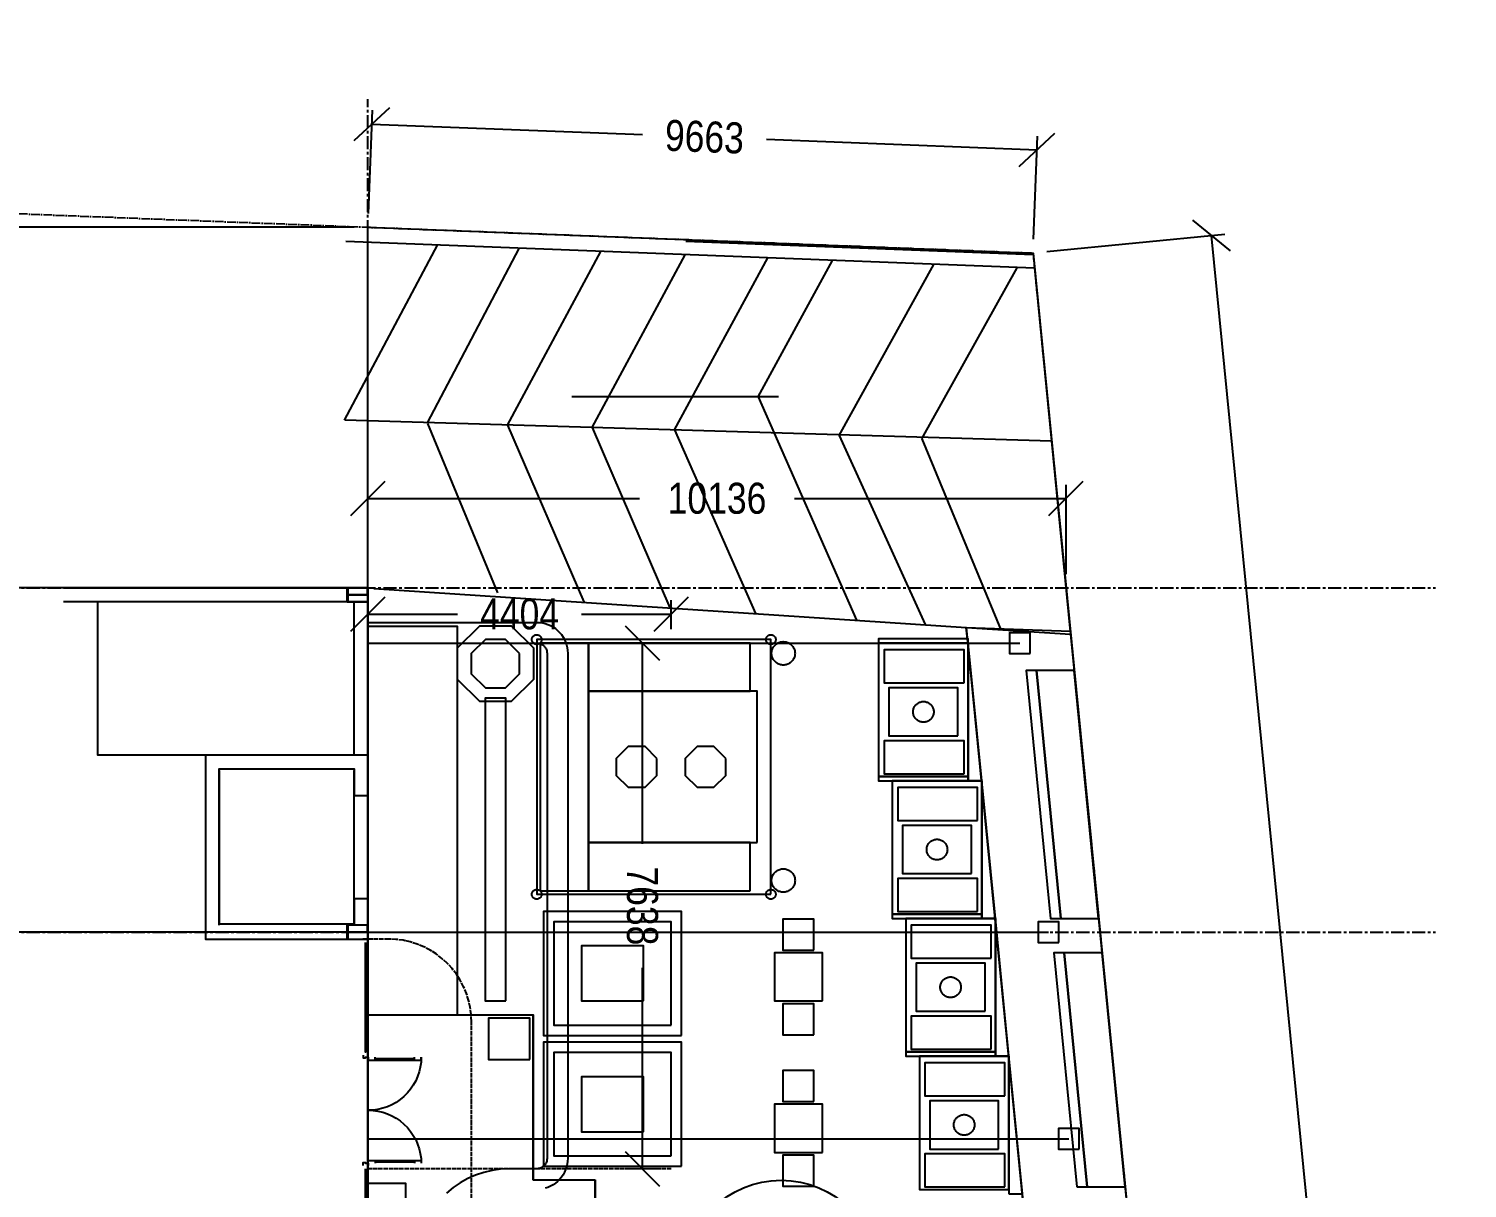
# Model space of a CAD drawing. Header units: millimetres. Extents: x -74219 to 26724, y -11313 to 45223.
# Drawn here: x -4925 to 15960, y 28380 to 45223 of the extents above; entities that cross this region are included whole.
import ezdxf

# ---------------------------------------------------------------- set-up
doc = ezdxf.new("R2010")
doc.units = ezdxf.units.MM
for name, pattern in [('CENTER', [5.08, 3.175, -0.635, 0.635, -0.635]), ('DASHDOT', [3.556, 2.54, -0.508, 0, -0.508]), ('DASHED', [1.524, 1.27, -0.254])]:
    doc.linetypes.add(name, pattern=pattern)
for name, color, linetype in [('SMK-ABOVE', 5, 'DASHED'), ('SMK-BLDG', 7, 'CONTINUOUS'), ('SMK-CONTEXT', 8, 'CONTINUOUS'), ('SMK-DIMS', 7, 'CONTINUOUS'), ('SMK-DOOR', 7, 'CONTINUOUS'), ('SMK-EXIST', 30, 'CONTINUOUS'), ('SMK-GLAZ', 5, 'CONTINUOUS'), ('SMK-GRID', 8, 'CENTER'), ('SMK-LOT', 1, 'DASHDOT'), ('SMK-R6-FURN', 7, 'Continuous'), ('SMK-R6-PLANT', 3, 'Continuous'), ('SMK-R6-ROOF', 34, 'Continuous'), ('SMK-R6-SERV', 4, 'Continuous'), ('SMK-R6-STEPS', 8, 'Continuous'), ('SMK-R6-STREET', 6, 'Continuous'), ('SMK-R6-TENT', 1, 'Continuous'), ('SMK-R6-TREE', 3, 'Continuous'), ('SMK-ZONE', 3, 'CONTINUOUS')]:
    doc.layers.add(name, color=color, linetype=linetype)
doc.styles.add('OpenSansCondensed-Light', font='OpenSansCondensed-Light.ttf')
doc.dimstyles.new('SMK200', dxfattribs={"dimtxt": 450, "dimasz": 300, "dimexe": 200, "dimexo": 200, "dimgap": 100, "dimtad": 1, "dimdec": 0, "dimtsz": 250, "dimcen": 2.5, "dimazin": 3, "dimtfac": 1, "dimtmove": 0, "dimatfit": 3})

# ---------------------------------------------------------------- blocks, each defined once
blk = doc.blocks.new('_OBLIQUE')
at = {"color": 0, "linetype": 'BYBLOCK'}
blk.add_line((-0.5, -0.5), (0.5, 0.5), dxfattribs=at)
blk = doc.blocks.new('*D6')
for p, q in [((-200, 32100), (-10800, 32100)), ((-10600, 30500), (-10600, 32100)), ((-10600, 27100), (-10600, 28700)), ((-200, 27100), (-10800, 27100))]:
    blk.add_line(p, q)
at = {"layer": 'Defpoints'}
for p in [(0, 32100), (-10600, 27100), (0, 27100)]:
    blk.add_point(p, dxfattribs=at)
at = {"layer": 'SMK-DIMS', "xscale": 500, "yscale": 500, "rotation": 90}
for p in [(-10600, 32100), (-10600, 27100)]:
    blk.add_blockref('_OBLIQUE', p, dxfattribs=at)
at = {"layer": 'SMK-DIMS', "insert": (-10600, 29600), "char_height": 450, "attachment_point": 5, "rotation": 90, "style": 'OpenSansCondensed-Light'}
blk.add_mtext('5000', dxfattribs=at)
blk = doc.blocks.new('*D7')
for p, q in [((-200, 37100), (-10800, 37100)), ((-10600, 35500), (-10600, 37100)), ((-10600, 32100), (-10600, 33700)), ((-200, 32100), (-10800, 32100))]:
    blk.add_line(p, q)
at = {"layer": 'Defpoints'}
for p in [(0, 37100), (-10600, 32100), (0, 32100)]:
    blk.add_point(p, dxfattribs=at)
at = {"layer": 'SMK-DIMS', "xscale": 500, "yscale": 500, "rotation": 90}
for p in [(-10600, 37100), (-10600, 32100)]:
    blk.add_blockref('_OBLIQUE', p, dxfattribs=at)
at = {"layer": 'SMK-DIMS', "insert": (-10600, 34600), "char_height": 450, "attachment_point": 5, "rotation": 90, "style": 'OpenSansCondensed-Light'}
blk.add_mtext('5000', dxfattribs=at)
blk = doc.blocks.new('*D8')
for p, q in [((-200, 42340.2), (-10800, 42340.2)), ((-10600, 40620.1), (-10600, 42340.2)), ((-10600, 37100), (-10600, 38820.1)), ((-200, 37100), (-10800, 37100))]:
    blk.add_line(p, q)
at = {"layer": 'Defpoints'}
for p in [(0, 42340.2), (-10600, 37100), (0, 37100)]:
    blk.add_point(p, dxfattribs=at)
at = {"layer": 'SMK-DIMS', "xscale": 500, "yscale": 500, "rotation": 90}
for p in [(-10600, 42340.2), (-10600, 37100)]:
    blk.add_blockref('_OBLIQUE', p, dxfattribs=at)
at = {"layer": 'SMK-DIMS', "insert": (-10600, 39720.1), "char_height": 450, "attachment_point": 5, "rotation": 90, "style": 'OpenSansCondensed-Light'}
blk.add_mtext('5240', dxfattribs=at)
blk = doc.blocks.new('*D9')
for p, q in [((-200, 42340.2), (-12100, 42340.2)), ((-11900, 22295.1), (-11900, 42340.2)), ((-11900, 0), (-11900, 20045.1)), ((-200, 0), (-12100, 0))]:
    blk.add_line(p, q)
at = {"layer": 'Defpoints'}
for p in [(0, 42340.2), (-11900, 0), (0, 0)]:
    blk.add_point(p, dxfattribs=at)
at = {"layer": 'SMK-DIMS', "xscale": 500, "yscale": 500, "rotation": 90}
for p in [(-11900, 42340.2), (-11900, 0)]:
    blk.add_blockref('_OBLIQUE', p, dxfattribs=at)
at = {"layer": 'SMK-DIMS', "insert": (-11900, 21170.1), "char_height": 450, "attachment_point": 5, "rotation": 90, "style": 'OpenSansCondensed-Light'}
blk.add_mtext('42340', dxfattribs=at)
blk = doc.blocks.new('*D10')
for p, q in [((0, 37300), (0, 38600)), ((10136, 37300), (10136, 38600)), ((0, 38400), (3943, 38400)), ((6193, 38400), (10136, 38400))]:
    blk.add_line(p, q)
at = {"layer": 'Defpoints'}
for p in [(0, 38400), (0, 37100), (10136, 37100)]:
    blk.add_point(p, dxfattribs=at)
at = {"layer": 'SMK-DIMS', "xscale": 500, "yscale": 500}
for p in [(0, 38400), (10136, 38400)]:
    blk.add_blockref('_OBLIQUE', p, dxfattribs=at)
at = {"layer": 'SMK-DIMS', "insert": (5068, 38400), "char_height": 450, "attachment_point": 5, "style": 'OpenSansCondensed-Light'}
blk.add_mtext('10136', dxfattribs=at)
blk = doc.blocks.new('*D13')
for p, q in [((8, 42540), (66, 44039)), ((58, 43839), (3987, 43686)), ((9664, 42165), (9722, 43664)), ((5786, 43617), (9714, 43464))]:
    blk.add_line(p, q)
at = {"layer": 'Defpoints'}
for p in [(58, 43839), (0, 42340), (9656, 41965)]:
    blk.add_point(p, dxfattribs=at)
at = {"layer": 'SMK-DIMS', "xscale": 500, "yscale": 500, "rotation": -2.224565208188413}
for p in [(58, 43839), (9714, 43464)]:
    blk.add_blockref('_OBLIQUE', p, dxfattribs=at)
at = {"layer": 'SMK-DIMS', "insert": (4886, 43652), "char_height": 450, "attachment_point": 5, "rotation": 357.7754, "style": 'OpenSansCondensed-Light'}
blk.add_mtext('9663', dxfattribs=at)
blk = doc.blocks.new('*D14')
for p, q in [((9855, 41985), (12443, 42240)), ((12244, 42220), (14035, 24052)), ((14255, 21813), (16046, 3644)), ((13658, 3409), (16245, 3664))]:
    blk.add_line(p, q)
at = {"layer": 'Defpoints'}
for p in [(12244, 42220), (9656, 41965), (13459, 3389)]:
    blk.add_point(p, dxfattribs=at)
at = {"layer": 'SMK-DIMS', "xscale": 500, "yscale": 500, "rotation": -84.37057896927848}
for p in [(12244, 42220), (16046, 3644)]:
    blk.add_blockref('_OBLIQUE', p, dxfattribs=at)
at = {"layer": 'SMK-DIMS', "insert": (14145, 22932), "char_height": 450, "attachment_point": 5, "rotation": 275.6294, "style": 'OpenSansCondensed-Light'}
blk.add_mtext('38763', dxfattribs=at)
blk = doc.blocks.new('*D18')
for p, q in [((-0.4, 36500.2), (-0.4, 36920.2)), ((4403.1, 36500.2), (4403.1, 36920.2)), ((-0.4, 36720.2), (1301.35, 36720.2)), ((3101.35, 36720.2), (4403.1, 36720.2))]:
    blk.add_line(p, q)
at = {"layer": 'Defpoints'}
for p in [(-0.4, 36720.2), (-0.4, 36300.2), (4403.1, 36300.2)]:
    blk.add_point(p, dxfattribs=at)
at = {"layer": 'SMK-DIMS', "xscale": 500, "yscale": 500}
for p in [(-0.4, 36720.2), (4403.1, 36720.2)]:
    blk.add_blockref('_OBLIQUE', p, dxfattribs=at)
at = {"layer": 'SMK-DIMS', "insert": (2201.35, 36720.2), "char_height": 450, "attachment_point": 5, "style": 'OpenSansCondensed-Light'}
blk.add_mtext('4404', dxfattribs=at)
blk = doc.blocks.new('*D19')
for p, q in [((4203.1, 36300.2), (3783.1, 36300.2)), ((3983.1, 36300.2), (3983.1, 33381.35)), ((3983.1, 31581.35), (3983.1, 28662.5)), ((4203.1, 28662.5), (3783.1, 28662.5))]:
    blk.add_line(p, q)
at = {"layer": 'Defpoints'}
for p in [(3983.1, 36300.2), (4403.1, 36300.2), (4403.1, 28662.5)]:
    blk.add_point(p, dxfattribs=at)
at = {"layer": 'SMK-DIMS', "xscale": 500, "yscale": 500, "rotation": -90}
for p in [(3983.1, 36300.2), (3983.1, 28662.5)]:
    blk.add_blockref('_OBLIQUE', p, dxfattribs=at)
at = {"layer": 'SMK-DIMS', "insert": (3983.1, 32481.35), "char_height": 450, "attachment_point": 5, "rotation": 270, "style": 'OpenSansCondensed-Light'}
blk.add_mtext('7638', dxfattribs=at)

msp = doc.modelspace()

# ---------------------------------------------------------------- linework, layer by layer
at = {"layer": 'SMK-ABOVE', "ltscale": 50}
for points in [[(4403.1, 28662.5), (3.1, 28662.5), (-0.4, 36300.2), (4399.6, 36300.2)], [(1501.6, 5300.3), (1501.6, 30800.3), (1497, 30904.9), (1483.4, 31008.7), (1460.7, 31110.9), (1429.2, 31210.7), (1389.2, 31307.4), (1340.8, 31400.3), (1284.6, 31488.6), (1220.8, 31571.6), (1150.1, 31648.8), (1072.9, 31719.5), (989.9, 31783.3), (901.6, 31839.5), (808.7, 31887.9), (712, 31927.9), (612.2, 31959.4), (510, 31982.1), (406.2, 31995.7), (301.6, 32000.3), (-0.4, 32000.3)]]:
    msp.add_lwpolyline(points, dxfattribs=at)
at = {"layer": 'SMK-BLDG'}
for points in [[(-4420.4, 37099.6), (-0.4, 37099.8), (-0.4, 36900.2), (-4420.4, 36900)], [(-300.4, 36899.8), (-0.4, 36899.8), (-0.4, 37099.8), (-300.4, 37099.8)], [(-0.4, 36900.2), (-0.4, 34670.2), (-3920.4, 34670.2), (-3920.4, 36900.2)], [(-0.4, 34670.5), (-200.4, 34670.5), (-200.4, 36900), (-0.4, 36900)], [(-2160.4, 32200), (-2160.4, 34470.5), (-200.4, 34470.5), (-200.4, 34085.5), (-0.4, 34085.5), (-0.4, 34670.5), (-2360.4, 34670.5), (-2360.4, 32000), (-0.4, 32000), (-0.4, 32585), (-200.4, 32585), (-200.4, 32200)], [(-2160.4, 34450.3), (-2160.4, 32220.3), (-200.4, 32220.3), (-200.4, 34450.3)], [(-300.4, 31999.8), (-0.4, 31999.8), (-0.4, 32199.8), (-300.4, 32199.8)], [(-75.4, 27200), (-0.4, 27200), (-0.4, 32000), (-75.4, 32000)], [(-0.4, 32000), (-0.4, 4100)]]:
    msp.add_lwpolyline(points, dxfattribs=at)
at = {"layer": 'SMK-CONTEXT'}
for points in [[(-339, 39539.5), (1010.2, 42079.1)], [(9676.6, 41747.6), (-323.4, 42130.9)], [(865.5, 39500.4), (2197, 42033)], [(2026.1, 39466.2), (3378.9, 41987.1)], [(4612.8, 42139.3), (9657, 41943.4)], [(3253.6, 39430.1), (4607.1, 41939.4)], [(4451.7, 39394.8), (5804.7, 41892.9)], [(5665.1, 39873.8), (6744.9, 41856.3)], [(6843.6, 39313.8), (8217.3, 41799.2)], [(8041.1, 39265.5), (9423.8, 41752.3)], [(9676.6, 41748.2), (10196.6, 36469.1)], [(5959.9, 39873.8), (2959.8, 39873.8)], [(5665.1, 39873.8), (7093.8, 36631.9)], [(9924.1, 39233.8), (-337.5, 39535.7)], [(865.1, 39489.3), (1882.7, 37031.1)], [(2026.1, 39466.2), (3134.2, 36896.7)], [(3253.6, 39430.1), (4382, 36809.3)], [(4451.7, 39394.8), (5627.8, 36727.8)], [(6843.6, 39313.8), (8087.5, 36566.9)], [(8041.1, 39265.5), (9190, 36490.1)], [(83.6, 37090.5), (8685, 36527.8)]]:
    msp.add_lwpolyline(points, dxfattribs=at)
at = {"layer": 'SMK-DOOR'}
for points in [[(-71.9, 30312.5), (-71.9, 30272.5), (-36.9, 30272.5), (-36.9, 30282.5), (3.1, 30282.5), (3.1, 30312.5)], [(3.1, 30282.5), (3.1, 30242.5), (773.1, 30242.5), (773.1, 30282.5)], [(773.1, 30282.5), (769.8, 30211.5), (760, 30141), (743.7, 30071.8), (721.1, 30004.4), (692.4, 29939.3), (657.8, 29877.2), (617.6, 29818.5), (572.2, 29763.8), (521.9, 29713.5), (467.2, 29668), (408.5, 29627.9), (346.3, 29593.2), (281.3, 29564.5), (213.8, 29541.9), (144.6, 29525.6), (74.2, 29515.8), (3.1, 29512.5)], [(103.1, 30242.5), (103.1, 30282.5)], [(103.1, 30262.5), (673.1, 30262.5)], [(673.1, 30242.5), (673.1, 30282.5)], [(3.1, 29512.5), (74.2, 29509.2), (144.6, 29499.4), (213.8, 29483.1), (281.3, 29460.5), (346.3, 29431.8), (408.5, 29397.2), (467.2, 29357), (521.9, 29311.6), (572.2, 29261.3), (617.6, 29206.5), (657.8, 29147.9), (692.4, 29085.7), (721.1, 29020.7), (743.7, 28953.2), (760, 28884), (769.8, 28813.6), (773.1, 28742.5)], [(-71.9, 28712.5), (-71.9, 28752.5), (-36.9, 28752.5), (-36.9, 28742.5), (3.1, 28742.5), (3.1, 28712.5)], [(3.1, 28742.5), (3.1, 28782.5), (773.1, 28782.5), (773.1, 28742.5)], [(103.1, 28782.5), (103.1, 28742.5)], [(103.1, 28762.5), (673.1, 28762.5)], [(673.1, 28782.5), (673.1, 28742.5)]]:
    msp.add_lwpolyline(points, dxfattribs=at)
at = {"layer": 'SMK-EXIST'}
for points in [[(-0.4, 36600.2), (2449.6, 36600.2), (2491.1, 36598.3), (2532.3, 36592.6), (2572.7, 36583.1), (2612.1, 36569.9), (2650.2, 36553.1), (2686.5, 36532.8), (2720.8, 36509.4), (2752.8, 36482.8), (2782.1, 36453.4), (2808.7, 36421.4), (2832.2, 36387.1), (2852.4, 36350.8), (2869.2, 36312.8), (2882.4, 36273.4), (2891.9, 36232.9), (2897.7, 36191.8), (2899.6, 36150.2), (2899.6, 28812.5), (2897.7, 28771), (2891.9, 28729.8), (2882.4, 28689.4), (2869.2, 28650), (2852.4, 28611.9), (2832.2, 28575.6), (2808.7, 28541.3), (2782.1, 28509.4), (2752.8, 28480), (2720.8, 28453.4), (2686.5, 28429.9), (2650.2, 28409.7), (2612.1, 28392.9), (2572.7, 28379.7)], [(11991.6, 18357.5), (10494.1, 18209.8), (8708.1, 36317.6), (8685, 36527.8), (10199.9, 36470.3)], [(-0.4, 36300.2), (2449.6, 36300.2), (2462.7, 36299.7), (2475.6, 36298), (2488.4, 36295.1), (2500.9, 36291.2), (2513, 36286.2), (2524.6, 36280.1), (2535.6, 36273.1), (2546, 36265.1), (2555.7, 36256.3), (2564.5, 36246.7), (2572.5, 36236.3), (2579.5, 36225.2), (2585.5, 36213.6), (2590.5, 36201.5), (2594.5, 36189.1), (2597.3, 36176.3), (2599, 36163.3), (2599.6, 36150.2), (2599.6, 28812.5), (2599, 28799.4), (2597.3, 28786.5), (2594.5, 28773.7), (2590.5, 28761.2), (2585.5, 28749.1), (2579.5, 28737.5), (2572.5, 28726.5), (2564.5, 28716.1), (2555.7, 28706.5), (2546, 28697.6), (2535.6, 28689.6), (2524.6, 28682.6), (2513, 28676.6), (2500.9, 28671.6), (2488.4, 28667.6), (2475.6, 28664.8), (2462.7, 28663.1), (2449.6, 28662.5), (2049.6, 28662.5), (1925, 28656.8), (1801.5, 28639.5), (1680.1, 28611), (1561.9, 28571.4), (1447.8, 28521), (1338.9, 28460.3), (1236, 28389.8), (1140.1, 28310.2)]]:
    msp.add_lwpolyline(points, dxfattribs=at)
at = {"layer": 'SMK-GLAZ'}
for points in [[(-9.4, 36996.8), (-291.4, 36996.8), (-291.4, 36899.8), (-300.4, 36899.8), (-300.4, 37099.8), (-291.4, 37099.8), (-291.4, 37002.8), (-9.4, 37002.8), (-9.4, 37099.8), (-0.4, 37099.8), (-0.4, 36899.8), (-9.4, 36899.8)], [(-9.4, 32096.8), (-291.4, 32096.8), (-291.4, 31999.8), (-300.4, 31999.8), (-300.4, 32199.8), (-291.4, 32199.8), (-291.4, 32102.8), (-9.4, 32102.8), (-9.4, 32199.8), (-0.4, 32199.8), (-0.4, 31999.8), (-9.4, 31999.8)], [(-42.9, 31949.8), (-42.9, 30362.5), (-32.9, 30362.5), (-32.9, 31949.8)], [(-42.9, 28662.5), (-42.9, 27250), (-32.9, 27250), (-32.9, 28662.5)]]:
    msp.add_lwpolyline(points, dxfattribs=at)
at = {"layer": 'SMK-GRID', "ltscale": 60}
for p, q in [((0, -5600), (0, 44200)), ((-14100, 37100), (15500, 37100)), ((-14100, 32100), (15500, 32100))]:
    msp.add_line(p, q, dxfattribs=at)
at = {"layer": 'SMK-LOT', "ltscale": 50}
msp.add_lwpolyline([(-74219, 45222.9), (9656.2, 41965.1), (14057.3, -2684.6), (118.1, -6151.6), (-2408.5, -1837), (-5432.8, -1692.1), (-9138.8, -3360.4)], dxfattribs=at)
at = {"layer": 'SMK-R6-FURN'}
for points in [[(8714.6, 36300), (8714.6, 36360), (7414.6, 36360), (7414.6, 36300)], [(8714.6, 34360), (8714.6, 36300), (7414.6, 36300), (7414.6, 34360)], [(8654.6, 35720), (8654.6, 36200), (7494.6, 36200), (7494.6, 35720)], [(8714.6, 34300), (8911.7, 34300), (8714.6, 36300), (8714.6, 36300)], [(8564.6, 34950), (8564.6, 35650), (7564.6, 35650), (7564.6, 34950)], [(8214.6, 35300), (8214.1, 35288.2), (8212.8, 35276.5), (8210.5, 35265), (8207.3, 35253.6), (8203.2, 35242.6), (8198.3, 35231.9), (8192.5, 35221.6), (8186, 35211.8), (8178.7, 35202.6), (8170.7, 35193.9), (8162, 35185.9), (8152.8, 35178.6), (8143, 35172.1), (8132.7, 35166.3), (8122, 35161.4), (8111, 35157.3), (8099.6, 35154.1), (8088.1, 35151.8), (8076.4, 35150.5), (8064.6, 35150), (8052.8, 35150.5), (8041.1, 35151.8), (8029.6, 35154.1), (8018.3, 35157.3), (8007.2, 35161.4), (7996.5, 35166.3), (7986.2, 35172.1), (7976.4, 35178.6), (7967.2, 35185.9), (7958.5, 35193.9), (7950.5, 35202.6), (7943.3, 35211.8), (7936.7, 35221.6), (7931, 35231.9), (7926, 35242.6), (7921.9, 35253.6), (7918.7, 35265), (7916.5, 35276.5), (7915.1, 35288.2), (7914.6, 35300), (7915.1, 35311.8), (7916.5, 35323.5), (7918.7, 35335), (7921.9, 35346.4), (7926, 35357.4), (7931, 35368.1), (7936.7, 35378.4), (7943.3, 35388.2), (7950.5, 35397.4), (7958.5, 35406.1), (7967.2, 35414.1), (7976.4, 35421.4), (7986.2, 35427.9), (7996.5, 35433.7), (8007.2, 35438.6), (8018.3, 35442.7), (8029.6, 35445.9), (8041.1, 35448.2), (8052.8, 35449.5), (8064.6, 35450), (8076.4, 35449.5), (8088.1, 35448.2), (8099.6, 35445.9), (8111, 35442.7), (8122, 35438.6), (8132.7, 35433.7), (8143, 35427.9), (8152.8, 35421.4), (8162, 35414.1), (8170.7, 35406.1), (8178.7, 35397.4), (8186, 35388.2), (8192.5, 35378.4), (8198.3, 35368.1), (8203.2, 35357.4), (8207.3, 35346.4), (8210.5, 35335), (8212.8, 35323.5), (8214.1, 35311.8)], [(8654.6, 34400), (8654.6, 34880), (7494.6, 34880), (7494.6, 34400)], [(8714.6, 34300), (8714.6, 34360), (7414.6, 34360), (7414.6, 34300)], [(8911.7, 32360), (8911.7, 34300), (7611.7, 34300), (7611.7, 32360)], [(8911.7, 32300), (9108.9, 32300), (8911.7, 34300), (8911.7, 34300)], [(8851.7, 33720), (8851.7, 34200), (7691.7, 34200), (7691.7, 33720)], [(8761.7, 32950), (8761.7, 33650), (7761.7, 33650), (7761.7, 32950)], [(8411.7, 33300), (8411.3, 33288.2), (8409.9, 33276.5), (8407.6, 33265), (8404.4, 33253.6), (8400.3, 33242.6), (8395.4, 33231.9), (8389.6, 33221.6), (8383.1, 33211.8), (8375.8, 33202.6), (8367.8, 33193.9), (8359.2, 33185.9), (8349.9, 33178.6), (8340.1, 33172.1), (8329.8, 33166.3), (8319.1, 33161.4), (8308.1, 33157.3), (8296.8, 33154.1), (8285.2, 33151.8), (8273.5, 33150.5), (8261.7, 33150), (8250, 33150.5), (8238.3, 33151.8), (8226.7, 33154.1), (8215.4, 33157.3), (8204.3, 33161.4), (8193.6, 33166.3), (8183.4, 33172.1), (8173.6, 33178.6), (8164.3, 33185.9), (8155.7, 33193.9), (8147.7, 33202.6), (8140.4, 33211.8), (8133.8, 33221.6), (8128.1, 33231.9), (8123.2, 33242.6), (8119.1, 33253.6), (8115.9, 33265), (8113.6, 33276.5), (8112.2, 33288.2), (8111.7, 33300), (8112.2, 33311.8), (8113.6, 33323.5), (8115.9, 33335), (8119.1, 33346.4), (8123.2, 33357.4), (8128.1, 33368.1), (8133.8, 33378.4), (8140.4, 33388.2), (8147.7, 33397.4), (8155.7, 33406.1), (8164.3, 33414.1), (8173.6, 33421.4), (8183.4, 33427.9), (8193.6, 33433.7), (8204.3, 33438.6), (8215.4, 33442.7), (8226.7, 33445.9), (8238.3, 33448.2), (8250, 33449.5), (8261.7, 33450), (8273.5, 33449.5), (8285.2, 33448.2), (8296.8, 33445.9), (8308.1, 33442.7), (8319.1, 33438.6), (8329.8, 33433.7), (8340.1, 33427.9), (8349.9, 33421.4), (8359.2, 33414.1), (8367.8, 33406.1), (8375.8, 33397.4), (8383.1, 33388.2), (8389.6, 33378.4), (8395.4, 33368.1), (8400.3, 33357.4), (8404.4, 33346.4), (8407.6, 33335), (8409.9, 33323.5), (8411.3, 33311.8)], [(8851.7, 32400), (8851.7, 32880), (7691.7, 32880), (7691.7, 32400)], [(4550, 30600), (4550, 32400), (2550, 32400), (2550, 30600)], [(4400, 30750), (4400, 32250), (2700, 32250), (2700, 30750)], [(6475, 31840), (6475, 32290), (6025, 32290), (6025, 31840)], [(8911.7, 32300), (8911.7, 32360), (7611.7, 32360), (7611.7, 32300)], [(9108.9, 30360), (9108.9, 32300), (7808.9, 32300), (7808.9, 30360)], [(9048.9, 31720), (9048.9, 32200), (7888.9, 32200), (7888.9, 31720)], [(9108.9, 30300), (9306, 30300), (9108.9, 32300), (9108.9, 32300)], [(4000, 31100), (4000, 31900), (3100, 31900), (3100, 31100)], [(6600, 31100), (6600, 31800), (5900, 31800), (5900, 31100)], [(8958.9, 30950), (8958.9, 31650), (7958.9, 31650), (7958.9, 30950)], [(8608.9, 31300), (8608.4, 31288.2), (8607, 31276.5), (8604.7, 31265), (8601.5, 31253.6), (8597.5, 31242.6), (8592.5, 31231.9), (8586.8, 31221.6), (8580.2, 31211.8), (8572.9, 31202.6), (8564.9, 31193.9), (8556.3, 31185.9), (8547.1, 31178.6), (8537.3, 31172.1), (8527, 31166.3), (8516.3, 31161.4), (8505.2, 31157.3), (8493.9, 31154.1), (8482.3, 31151.8), (8470.7, 31150.5), (8458.9, 31150), (8447.1, 31150.5), (8435.4, 31151.8), (8423.9, 31154.1), (8412.5, 31157.3), (8401.5, 31161.4), (8390.8, 31166.3), (8380.5, 31172.1), (8370.7, 31178.6), (8361.5, 31185.9), (8352.8, 31193.9), (8344.8, 31202.6), (8337.5, 31211.8), (8331, 31221.6), (8325.2, 31231.9), (8320.3, 31242.6), (8316.2, 31253.6), (8313, 31265), (8310.7, 31276.5), (8309.3, 31288.2), (8308.9, 31300), (8309.3, 31311.8), (8310.7, 31323.5), (8313, 31335), (8316.2, 31346.4), (8320.3, 31357.4), (8325.2, 31368.1), (8331, 31378.4), (8337.5, 31388.2), (8344.8, 31397.4), (8352.8, 31406.1), (8361.5, 31414.1), (8370.7, 31421.4), (8380.5, 31427.9), (8390.8, 31433.7), (8401.5, 31438.6), (8412.5, 31442.7), (8423.9, 31445.9), (8435.4, 31448.2), (8447.1, 31449.5), (8458.9, 31450), (8470.7, 31449.5), (8482.3, 31448.2), (8493.9, 31445.9), (8505.2, 31442.7), (8516.3, 31438.6), (8527, 31433.7), (8537.3, 31427.9), (8547.1, 31421.4), (8556.3, 31414.1), (8564.9, 31406.1), (8572.9, 31397.4), (8580.2, 31388.2), (8586.8, 31378.4), (8592.5, 31368.1), (8597.5, 31357.4), (8601.5, 31346.4), (8604.7, 31335), (8607, 31323.5), (8608.4, 31311.8)], [(6475, 30610), (6475, 31060), (6025, 31060), (6025, 30610)], [(9048.9, 30400), (9048.9, 30880), (7888.9, 30880), (7888.9, 30400)], [(4550, 28700), (4550, 30500), (2550, 30500), (2550, 28700)], [(4400, 28850), (4400, 30350), (2700, 30350), (2700, 28850)], [(9108.9, 30300), (9108.9, 30360), (7808.9, 30360), (7808.9, 30300)], [(9306, 28360), (9306, 30300), (8006, 30300), (8006, 28360)], [(9306, 28300), (9503.2, 28300), (9306, 30300), (9306, 30300)], [(6475, 29640), (6475, 30090), (6025, 30090), (6025, 29640)], [(9246, 29720), (9246, 30200), (8086, 30200), (8086, 29720)], [(4000, 29200), (4000, 30000), (3100, 30000), (3100, 29200)], [(6600, 28900), (6600, 29600), (5900, 29600), (5900, 28900)], [(9156, 28950), (9156, 29650), (8156, 29650), (8156, 28950)], [(8806, 29300), (8805.6, 29288.2), (8804.2, 29276.5), (8801.9, 29265), (8798.7, 29253.6), (8794.6, 29242.6), (8789.7, 29231.9), (8783.9, 29221.6), (8777.4, 29211.8), (8770.1, 29202.6), (8762.1, 29193.9), (8753.4, 29185.9), (8744.2, 29178.6), (8734.4, 29172.1), (8724.1, 29166.3), (8713.4, 29161.4), (8702.4, 29157.3), (8691, 29154.1), (8679.5, 29151.8), (8667.8, 29150.5), (8656, 29150), (8644.3, 29150.5), (8632.6, 29151.8), (8621, 29154.1), (8609.7, 29157.3), (8598.6, 29161.4), (8587.9, 29166.3), (8577.6, 29172.1), (8567.9, 29178.6), (8558.6, 29185.9), (8550, 29193.9), (8542, 29202.6), (8534.7, 29211.8), (8528.1, 29221.6), (8522.4, 29231.9), (8517.4, 29242.6), (8513.4, 29253.6), (8510.2, 29265), (8507.9, 29276.5), (8506.5, 29288.2), (8506, 29300), (8506.5, 29311.8), (8507.9, 29323.5), (8510.2, 29335), (8513.4, 29346.4), (8517.4, 29357.4), (8522.4, 29368.1), (8528.1, 29378.4), (8534.7, 29388.2), (8542, 29397.4), (8550, 29406.1), (8558.6, 29414.1), (8567.9, 29421.4), (8577.6, 29427.9), (8587.9, 29433.7), (8598.6, 29438.6), (8609.7, 29442.7), (8621, 29445.9), (8632.6, 29448.2), (8644.3, 29449.5), (8656, 29450), (8667.8, 29449.5), (8679.5, 29448.2), (8691, 29445.9), (8702.4, 29442.7), (8713.4, 29438.6), (8724.1, 29433.7), (8734.4, 29427.9), (8744.2, 29421.4), (8753.4, 29414.1), (8762.1, 29406.1), (8770.1, 29397.4), (8777.4, 29388.2), (8783.9, 29378.4), (8789.7, 29368.1), (8794.6, 29357.4), (8798.7, 29346.4), (8801.9, 29335), (8804.2, 29323.5), (8805.6, 29311.8)], [(6475, 28410), (6475, 28860), (6025, 28860), (6025, 28410)], [(9246, 28400), (9246, 28880), (8086, 28880), (8086, 28400)], [(550, 25950), (550, 28450), (0, 28450), (0, 25950)]]:
    msp.add_lwpolyline(points, close=True, dxfattribs=at)
at = {"layer": 'SMK-R6-PLANT'}
msp.add_lwpolyline([(10444.5, 18750), (8692.2, 36527.3), (10201.9, 36428.6), (10502.9, 33375.4), (10254, 35900), (9704, 35900), (9554, 35900), (9908.9, 32300), (10058.9, 32300), (10608.9, 32300), (11077.1, 27550)], dxfattribs=at)
at = {"layer": 'SMK-R6-ROOF'}
for p, q in [((0, 36300), (9464.6, 36300)), ((0, 32100), (9878.6, 32100)), ((0, 29100), (10174.3, 29100))]:
    msp.add_line(p, q, dxfattribs=at)
for points in [[(9614.6, 36150), (9614.6, 36450), (9314.6, 36450), (9314.6, 36150)], [(10028.6, 31950), (10028.6, 32250), (9728.6, 32250), (9728.6, 31950)], [(10324.3, 28950), (10324.3, 29250), (10024.3, 29250), (10024.3, 28950)]]:
    msp.add_lwpolyline(points, close=True, dxfattribs=at)
msp.add_circle((5999, 27097), 1400, dxfattribs=at)
at = {"layer": 'SMK-R6-SERV'}
msp.add_lwpolyline([(2350, 30250), (2350, 30850), (1750, 30850), (1750, 30250)], close=True, dxfattribs=at)
at = {"layer": 'SMK-R6-STEPS'}
for p, q in [((1300, 30900), (1300, 36540)), ((1300, 30900), (2400, 30900)), ((2400, 28500), (2400, 30900)), ((2400, 28500), (3300, 28500)), ((3300, 25800), (3300, 28500))]:
    msp.add_line(p, q, dxfattribs=at)
for points in [[(1300, 30900), (1300, 36540), (0, 36540), (0, 30900)], [(3300, 28500), (3300, 15300), (0, 15300), (0, 28500), (0, 30900), (2400, 30900), (2400, 28500)]]:
    msp.add_lwpolyline(points, close=True, dxfattribs=at)
at = {"layer": 'SMK-R6-STREET'}
for points in [[(9908.9, 32300), (10058.9, 32300), (9704, 35900), (9554, 35900)], [(10058.9, 32300), (10608.9, 32300), (10254, 35900), (9704, 35900)], [(10293.3, 28400), (10443.3, 28400), (10108.2, 31800), (9958.2, 31800)], [(10443.3, 28400), (10993.3, 28400), (10658.2, 31800), (10108.2, 31800)]]:
    msp.add_lwpolyline(points, close=True, dxfattribs=at)
at = {"layer": 'SMK-R6-TENT'}
for points in [[(2520, 36350), (2519.7, 36343.1), (2518.7, 36336.3), (2517, 36329.7), (2514.7, 36323.2), (2511.7, 36317), (2508.2, 36311.1), (2504.1, 36305.6), (2499.5, 36300.5), (2494.4, 36295.9), (2488.9, 36291.8), (2483, 36288.3), (2476.8, 36285.3), (2470.3, 36283), (2463.7, 36281.3), (2456.9, 36280.3), (2450, 36280), (2443.1, 36280.3), (2436.3, 36281.3), (2429.7, 36283), (2423.2, 36285.3), (2417, 36288.3), (2411.1, 36291.8), (2405.6, 36295.9), (2400.5, 36300.5), (2395.9, 36305.6), (2391.8, 36311.1), (2388.3, 36317), (2385.3, 36323.2), (2383, 36329.7), (2381.3, 36336.3), (2380.3, 36343.1), (2380, 36350), (2380.3, 36356.9), (2381.3, 36363.7), (2383, 36370.3), (2385.3, 36376.8), (2388.3, 36383), (2391.8, 36388.9), (2395.9, 36394.4), (2400.5, 36399.5), (2405.6, 36404.1), (2411.1, 36408.2), (2417, 36411.7), (2423.2, 36414.7), (2429.7, 36417), (2436.3, 36418.7), (2443.1, 36419.7), (2450, 36420), (2456.9, 36419.7), (2463.7, 36418.7), (2470.3, 36417), (2476.8, 36414.7), (2483, 36411.7), (2488.9, 36408.2), (2494.4, 36404.1), (2499.5, 36399.5), (2504.1, 36394.4), (2508.2, 36388.9), (2511.7, 36383), (2514.7, 36376.8), (2517, 36370.3), (2518.7, 36363.7), (2519.7, 36356.9)], [(5850, 32650), (5850, 36350), (2450, 36350), (2450, 32650)], [(5920, 36350), (5919.7, 36343.1), (5918.7, 36336.3), (5917, 36329.7), (5914.7, 36323.2), (5911.7, 36317), (5908.2, 36311.1), (5904.1, 36305.6), (5899.5, 36300.5), (5894.4, 36295.9), (5888.9, 36291.8), (5883, 36288.3), (5876.8, 36285.3), (5870.3, 36283), (5863.7, 36281.3), (5856.9, 36280.3), (5850, 36280), (5843.1, 36280.3), (5836.3, 36281.3), (5829.7, 36283), (5823.2, 36285.3), (5817, 36288.3), (5811.1, 36291.8), (5805.6, 36295.9), (5800.5, 36300.5), (5795.9, 36305.6), (5791.8, 36311.1), (5788.3, 36317), (5785.3, 36323.2), (5783, 36329.7), (5781.3, 36336.3), (5780.3, 36343.1), (5780, 36350), (5780.3, 36356.9), (5781.3, 36363.7), (5783, 36370.3), (5785.3, 36376.8), (5788.3, 36383), (5791.8, 36388.9), (5795.9, 36394.4), (5800.5, 36399.5), (5805.6, 36404.1), (5811.1, 36408.2), (5817, 36411.7), (5823.2, 36414.7), (5829.7, 36417), (5836.3, 36418.7), (5843.1, 36419.7), (5850, 36420), (5856.9, 36419.7), (5863.7, 36418.7), (5870.3, 36417), (5876.8, 36414.7), (5883, 36411.7), (5888.9, 36408.2), (5894.4, 36404.1), (5899.5, 36399.5), (5904.1, 36394.4), (5908.2, 36388.9), (5911.7, 36383), (5914.7, 36376.8), (5917, 36370.3), (5918.7, 36363.7), (5919.7, 36356.9)], [(3200, 32700), (3200, 36300), (2500, 36300), (2500, 32700)], [(5550, 35600), (5550, 36300), (3200, 36300), (3200, 35600)], [(6200, 36150), (6199.5, 36136.7), (6197.9, 36123.4), (6195.3, 36110.3), (6191.7, 36097.5), (6187.1, 36084.9), (6181.5, 36072.8), (6174.9, 36061.2), (6167.5, 36050.1), (6159.3, 36039.6), (6150.2, 36029.8), (6140.4, 36020.7), (6129.9, 36012.5), (6118.8, 36005.1), (6107.2, 35998.5), (6095.1, 35992.9), (6082.5, 35988.3), (6069.7, 35984.7), (6056.6, 35982.1), (6043.3, 35980.5), (6030, 35980), (6016.7, 35980.5), (6003.4, 35982.1), (5990.3, 35984.7), (5977.5, 35988.3), (5964.9, 35992.9), (5952.8, 35998.5), (5941.2, 36005.1), (5930.1, 36012.5), (5919.6, 36020.7), (5909.8, 36029.8), (5900.7, 36039.6), (5892.5, 36050.1), (5885.1, 36061.2), (5878.5, 36072.8), (5872.9, 36084.9), (5868.3, 36097.5), (5864.7, 36110.3), (5862.1, 36123.4), (5860.5, 36136.7), (5860, 36150), (5860.5, 36163.3), (5862.1, 36176.6), (5864.7, 36189.7), (5868.3, 36202.5), (5872.9, 36215.1), (5878.5, 36227.2), (5885.1, 36238.8), (5892.5, 36249.9), (5900.7, 36260.4), (5909.8, 36270.2), (5919.6, 36279.3), (5930.1, 36287.5), (5941.2, 36294.9), (5952.8, 36301.5), (5964.9, 36307.1), (5977.5, 36311.7), (5990.3, 36315.3), (6003.4, 36317.9), (6016.7, 36319.5), (6030, 36320), (6043.3, 36319.5), (6056.6, 36317.9), (6069.7, 36315.3), (6082.5, 36311.7), (6095.1, 36307.1), (6107.2, 36301.5), (6118.8, 36294.9), (6129.9, 36287.5), (6140.4, 36279.3), (6150.2, 36270.2), (6159.3, 36260.4), (6167.5, 36249.9), (6174.9, 36238.8), (6181.5, 36227.2), (6187.1, 36215.1), (6191.7, 36202.5), (6195.3, 36189.7), (6197.9, 36176.6), (6199.5, 36163.3)], [(5650, 33400), (5650, 35600), (3200, 35600), (3200, 33400)], [(4195.6, 34622.5), (4022.5, 34795.6), (3777.5, 34795.6), (3604.4, 34622.5), (3604.4, 34377.5), (3777.5, 34204.4), (4022.5, 34204.4), (4195.6, 34377.5)], [(5195.6, 34622.5), (5022.5, 34795.6), (4777.5, 34795.6), (4604.4, 34622.5), (4604.4, 34377.5), (4777.5, 34204.4), (5022.5, 34204.4), (5195.6, 34377.5)], [(5550, 32700), (5550, 33400), (3200, 33400), (3200, 32700)], [(6200, 32850), (6199.5, 32836.7), (6197.9, 32823.4), (6195.3, 32810.3), (6191.7, 32797.5), (6187.1, 32784.9), (6181.5, 32772.8), (6174.9, 32761.2), (6167.5, 32750.1), (6159.3, 32739.6), (6150.2, 32729.8), (6140.4, 32720.7), (6129.9, 32712.5), (6118.8, 32705.1), (6107.2, 32698.5), (6095.1, 32692.9), (6082.5, 32688.3), (6069.7, 32684.7), (6056.6, 32682.1), (6043.3, 32680.5), (6030, 32680), (6016.7, 32680.5), (6003.4, 32682.1), (5990.3, 32684.7), (5977.5, 32688.3), (5964.9, 32692.9), (5952.8, 32698.5), (5941.2, 32705.1), (5930.1, 32712.5), (5919.6, 32720.7), (5909.8, 32729.8), (5900.7, 32739.6), (5892.5, 32750.1), (5885.1, 32761.2), (5878.5, 32772.8), (5872.9, 32784.9), (5868.3, 32797.5), (5864.7, 32810.3), (5862.1, 32823.4), (5860.5, 32836.7), (5860, 32850), (5860.5, 32863.3), (5862.1, 32876.6), (5864.7, 32889.7), (5868.3, 32902.5), (5872.9, 32915.1), (5878.5, 32927.2), (5885.1, 32938.8), (5892.5, 32949.9), (5900.7, 32960.4), (5909.8, 32970.2), (5919.6, 32979.3), (5930.1, 32987.5), (5941.2, 32994.9), (5952.8, 33001.5), (5964.9, 33007.1), (5977.5, 33011.7), (5990.3, 33015.3), (6003.4, 33017.9), (6016.7, 33019.5), (6030, 33020), (6043.3, 33019.5), (6056.6, 33017.9), (6069.7, 33015.3), (6082.5, 33011.7), (6095.1, 33007.1), (6107.2, 33001.5), (6118.8, 32994.9), (6129.9, 32987.5), (6140.4, 32979.3), (6150.2, 32970.2), (6159.3, 32960.4), (6167.5, 32949.9), (6174.9, 32938.8), (6181.5, 32927.2), (6187.1, 32915.1), (6191.7, 32902.5), (6195.3, 32889.7), (6197.9, 32876.6), (6199.5, 32863.3)], [(2520, 32650), (2519.7, 32643.1), (2518.7, 32636.3), (2517, 32629.7), (2514.7, 32623.2), (2511.7, 32617), (2508.2, 32611.1), (2504.1, 32605.6), (2499.5, 32600.5), (2494.4, 32595.9), (2488.9, 32591.8), (2483, 32588.3), (2476.8, 32585.3), (2470.3, 32583), (2463.7, 32581.3), (2456.9, 32580.3), (2450, 32580), (2443.1, 32580.3), (2436.3, 32581.3), (2429.7, 32583), (2423.2, 32585.3), (2417, 32588.3), (2411.1, 32591.8), (2405.6, 32595.9), (2400.5, 32600.5), (2395.9, 32605.6), (2391.8, 32611.1), (2388.3, 32617), (2385.3, 32623.2), (2383, 32629.7), (2381.3, 32636.3), (2380.3, 32643.1), (2380, 32650), (2380.3, 32656.9), (2381.3, 32663.7), (2383, 32670.3), (2385.3, 32676.8), (2388.3, 32683), (2391.8, 32688.9), (2395.9, 32694.4), (2400.5, 32699.5), (2405.6, 32704.1), (2411.1, 32708.2), (2417, 32711.7), (2423.2, 32714.7), (2429.7, 32717), (2436.3, 32718.7), (2443.1, 32719.7), (2450, 32720), (2456.9, 32719.7), (2463.7, 32718.7), (2470.3, 32717), (2476.8, 32714.7), (2483, 32711.7), (2488.9, 32708.2), (2494.4, 32704.1), (2499.5, 32699.5), (2504.1, 32694.4), (2508.2, 32688.9), (2511.7, 32683), (2514.7, 32676.8), (2517, 32670.3), (2518.7, 32663.7), (2519.7, 32656.9)], [(5920, 32650), (5919.7, 32643.1), (5918.7, 32636.3), (5917, 32629.7), (5914.7, 32623.2), (5911.7, 32617), (5908.2, 32611.1), (5904.1, 32605.6), (5899.5, 32600.5), (5894.4, 32595.9), (5888.9, 32591.8), (5883, 32588.3), (5876.8, 32585.3), (5870.3, 32583), (5863.7, 32581.3), (5856.9, 32580.3), (5850, 32580), (5843.1, 32580.3), (5836.3, 32581.3), (5829.7, 32583), (5823.2, 32585.3), (5817, 32588.3), (5811.1, 32591.8), (5805.6, 32595.9), (5800.5, 32600.5), (5795.9, 32605.6), (5791.8, 32611.1), (5788.3, 32617), (5785.3, 32623.2), (5783, 32629.7), (5781.3, 32636.3), (5780.3, 32643.1), (5780, 32650), (5780.3, 32656.9), (5781.3, 32663.7), (5783, 32670.3), (5785.3, 32676.8), (5788.3, 32683), (5791.8, 32688.9), (5795.9, 32694.4), (5800.5, 32699.5), (5805.6, 32704.1), (5811.1, 32708.2), (5817, 32711.7), (5823.2, 32714.7), (5829.7, 32717), (5836.3, 32718.7), (5843.1, 32719.7), (5850, 32720), (5856.9, 32719.7), (5863.7, 32718.7), (5870.3, 32717), (5876.8, 32714.7), (5883, 32711.7), (5888.9, 32708.2), (5894.4, 32704.1), (5899.5, 32699.5), (5904.1, 32694.4), (5908.2, 32688.9), (5911.7, 32683), (5914.7, 32676.8), (5917, 32670.3), (5918.7, 32663.7), (5919.7, 32656.9)]]:
    msp.add_lwpolyline(points, close=True, dxfattribs=at)
at = {"layer": 'SMK-R6-TREE'}
for points in [[(2401.1, 36228.3), (2401.1, 35771.7), (2078.3, 35448.9), (1621.7, 35448.9), (1298.9, 35771.7), (1298.9, 36228.3), (1621.7, 36551.1), (2078.3, 36551.1)], [(2201.1, 36145.4), (1995.4, 36351.1), (1704.6, 36351.1), (1498.9, 36145.4), (1498.9, 35854.6), (1704.6, 35648.9), (1995.4, 35648.9), (2201.1, 35854.6)], [(2000, 31100), (2000, 35500), (1700, 35500), (1700, 31100)]]:
    msp.add_lwpolyline(points, close=True, dxfattribs=at)
at = {"layer": 'SMK-ZONE'}
msp.add_lwpolyline([(0, 42340.2), (9656.2, 41965.1), (13458.6, 3389.2), (-167.5, 0), (-7250, 0), (-7250, 4100), (0, 4100)], close=True, dxfattribs=at)

# ---------------------------------------------------------------- dimensions: what is measured, and where the dimension line sits
at = {"layer": 'SMK-DIMS'}
for base, p1, p2, angle, picture, middle in [((58.2, 43839.1), (0, 42340.2), (9656.2, 41965.1), 357.77543, '*D13', (4886.3, 43651.5)), ((-11900, 0), (0, 0), (0, 42340.2), 90, '*D9', (-11900, 21170.1)), ((-10600, 37100), (0, 37100), (0, 42340.2), 90, '*D8', (-10600, 39720.1)), ((12243.7, 42220.1), (9656.2, 41965.1), (13458.6, 3389.2), 275.62942, '*D14', (14144.9, 22932.2)), ((-10600, 32100), (0, 32100), (0, 37100), 90, '*D7', (-10600, 34600)), ((3983.1, 36300.2), (4403.1, 36300.2), (4403.1, 28662.5), 270, '*D19', (3983.1, 32481.3)), ((-10600, 27100), (0, 27100), (0, 32100), 90, '*D6', (-10600, 29600))]:
    dim = msp.add_linear_dim(base=base, p1=p1, p2=p2, angle=angle, dimstyle='SMK200', dxfattribs=at)
    dim.commit()
    dim.dimension.update_dxf_attribs({"geometry": picture, "text_midpoint": middle})
for base, p1, p2, picture, middle in [((0, 38400), (0, 37100), (10136, 37100), '*D10', (5068, 38400)), ((-0.4, 36720.2), (-0.4, 36300.2), (4403.1, 36300.2), '*D18', (2201.35, 36720.2))]:
    dim = msp.add_linear_dim(base=base, p1=p1, p2=p2, dimstyle='SMK200', dxfattribs=at)
    dim.commit()
    dim.dimension.update_dxf_attribs({"geometry": picture, "text_midpoint": middle})

doc.saveas('drawing.dxf')
